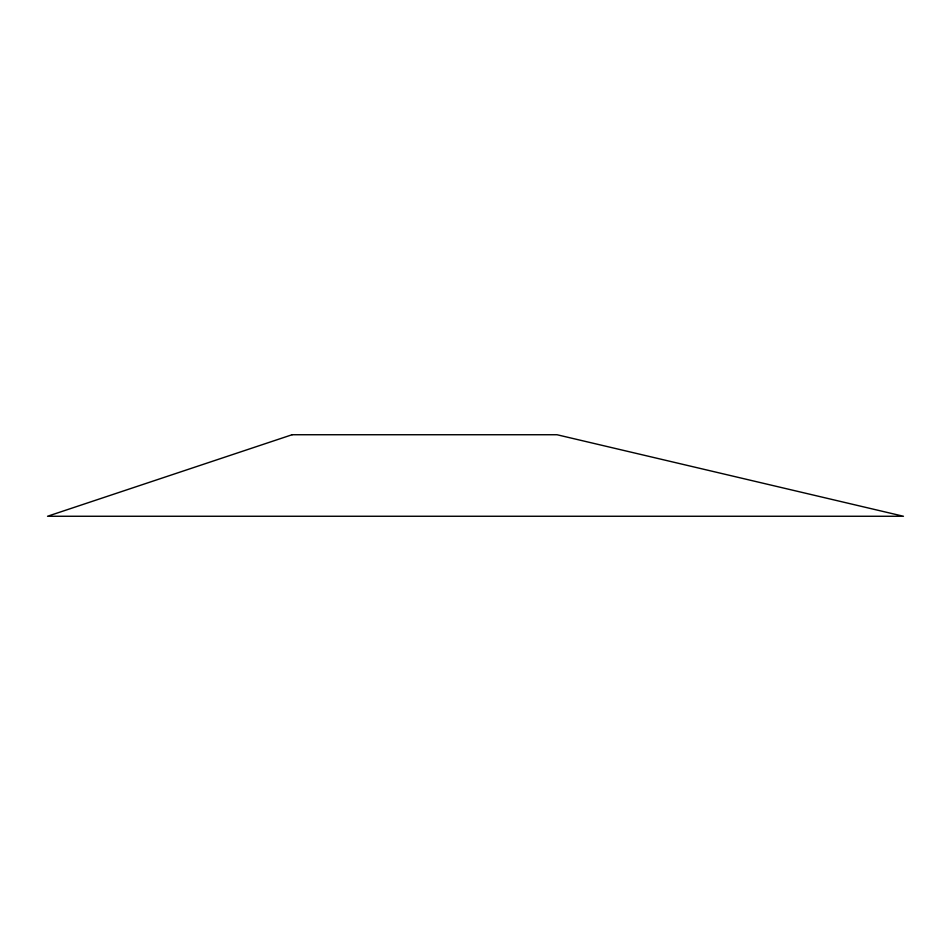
<?xml version="1.0" encoding="UTF-8"?>
<svg xmlns="http://www.w3.org/2000/svg" width="951" height="951" viewBox="0 0 951 951"><rect width="100%" height="100%" fill="white"/><g stroke="black" fill="none" stroke-linecap="round" stroke-linejoin="round"><path stroke-width="1.43" d="M292.088 434.738L47.55 516.262L903.45 516.262L557.013 434.738L292.088 434.738"/></g></svg>
